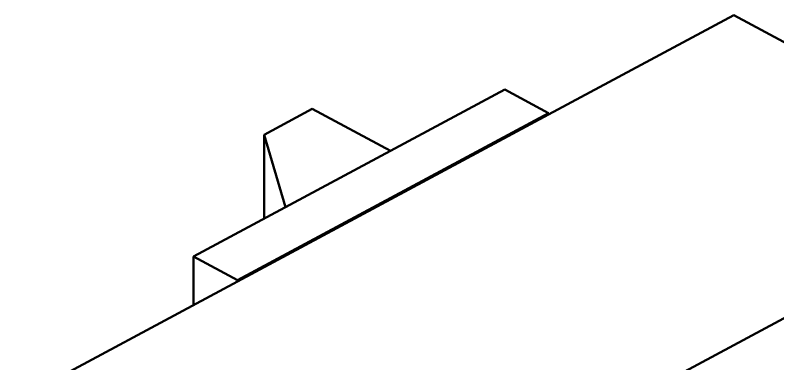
# Model space of a CAD drawing. Header units: millimetres. Extents: x 0 to 841, y 0 to 594.
# Drawn here: x 389.7 to 452.4, y 282 to 310.7 of the extents above; entities that cross this region are included whole.
import ezdxf

# ---------------------------------------------------------------- set-up
doc = ezdxf.new("R2010")
doc.units = ezdxf.units.MM
doc.layers.add('FINA', color=7, linetype='CONTINUOUS', lineweight=25)
doc.layers.add('VIS', color=7, linetype='CONTINUOUS', lineweight=50)

msp = doc.modelspace()

# ---------------------------------------------------------------- linework, layer by layer
at = {"layer": 'FINA'}
for points in [[(433.559, 302.522), (448.77, 310.689)], [(448.77, 310.689), (474.035, 297.124)], [(404.374, 290.852), (429.949, 304.583)], [(429.949, 304.583), (433.559, 302.645)], [(407.984, 288.914), (433.559, 302.645)], [(410.181, 300.861), (414.135, 302.984)], [(414.135, 302.984), (420.554, 299.539)], [(433.559, 302.522), (433.559, 302.645)], [(407.984, 288.791), (433.559, 302.522)], [(410.181, 293.97), (410.181, 300.861)], [(411.936, 294.912), (410.181, 300.861)], [(414.996, 265.426), (474.035, 297.124)], [(404.374, 286.853), (404.374, 290.852)], [(404.374, 290.852), (407.984, 288.914)], [(407.984, 288.791), (407.984, 288.914)], [(389.731, 278.991), (407.984, 288.791)]]:
    msp.add_lwpolyline(points, dxfattribs=at)
at = {"layer": 'VIS'}
for points in [[(433.559, 302.522), (448.77, 310.689)], [(448.77, 310.689), (474.035, 297.124)], [(404.374, 290.852), (429.949, 304.583)], [(429.949, 304.583), (433.559, 302.645)], [(407.984, 288.914), (433.559, 302.645)], [(410.181, 300.861), (414.135, 302.984)], [(414.135, 302.984), (420.554, 299.539)], [(433.559, 302.522), (433.559, 302.645)], [(407.984, 288.791), (433.559, 302.522)], [(410.181, 293.97), (410.181, 300.861)], [(411.936, 294.912), (410.181, 300.861)], [(414.996, 265.426), (474.035, 297.124)], [(404.374, 286.853), (404.374, 290.852)], [(404.374, 290.852), (407.984, 288.914)], [(407.984, 288.791), (407.984, 288.914)], [(389.731, 278.991), (407.984, 288.791)]]:
    msp.add_lwpolyline(points, dxfattribs=at)

doc.saveas('drawing.dxf')
